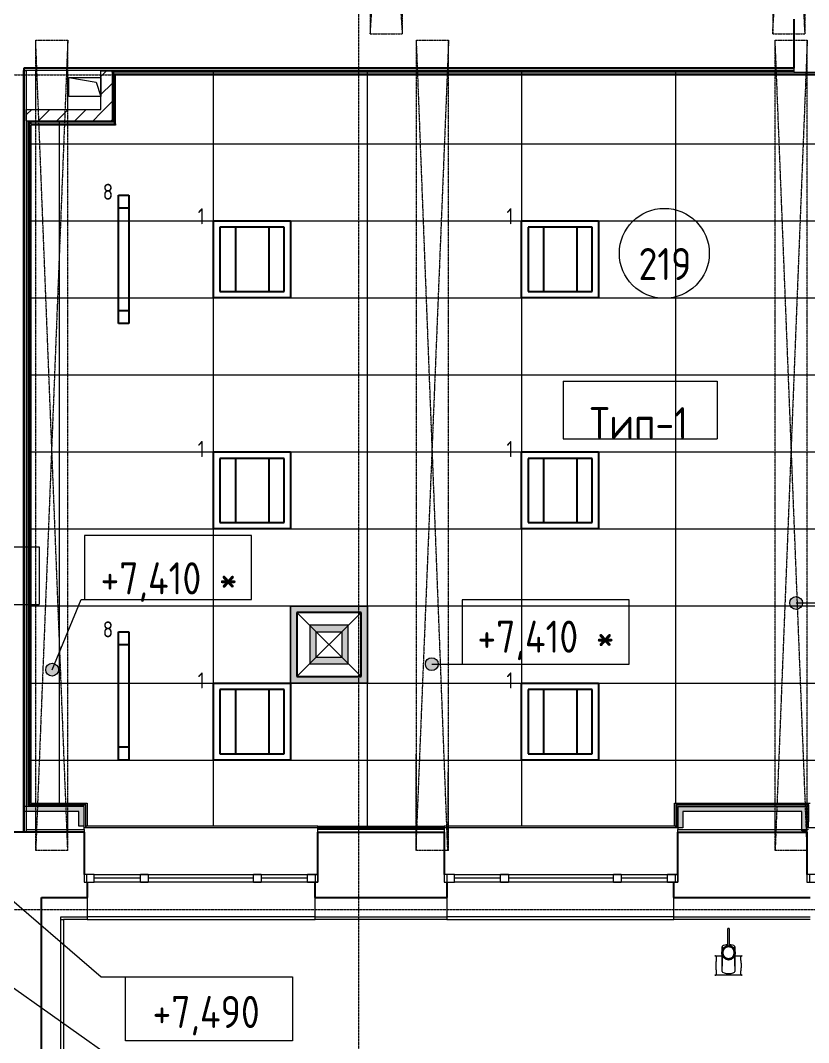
# Model space of a CAD drawing. Header units: millimetres. Extents: x -10474 to 67905, y -3824 to 44223.
# Drawn here: x 7514 to 13653, y 759 to 8719 of the extents above; entities that cross this region are included whole.
import ezdxf

# ---------------------------------------------------------------- set-up
doc = ezdxf.new("R2010")
doc.units = ezdxf.units.MM
for name, pattern in [('ADSK_Линия сетки', [25, 20, -2.5, 0, -2.5]), ('ADSK_Штрих_ш3 п1_5', [4.5, 3, -1.5]), ('ADSK_Штрихпунктирная 2 точки_ш15 п1_5 п1_5 п1_5', [19.5, 15, -1.5, 0, -1.5, 0, -1.5])]:
    doc.linetypes.add(name, pattern=pattern)
for name, color, linetype, lineweight in [('_ Окна', 7, 'Continuous', 9), ('Аннотация', 7, 'Continuous', 20), ('Каркас', 7, 'Continuous', 18), ('Марки', 7, 'Continuous', 20), ('Марки помещений', 7, 'Continuous', 20), ('Обобщенные модели', 7, 'Continuous', 18), ('Окна', 7, 'Continuous', 9), ('Оси', 7, 'Continuous', 9), ('Отметки', 7, 'Continuous', 9), ('Потолки штриховка', 7, 'Continuous', 9), ('Стены внутренние', 7, 'Continuous', 18), ('Стены наружные', 7, 'Continuous', 18), ('Стены несущие', 7, 'Continuous', 30), ('Стены отделка', 7, 'Continuous', 30), ('Стены штриховка', 7, 'Continuous', 9), ('Узлы', 7, 'Continuous', 18)]:
    doc.layers.add(name, color=color, linetype=linetype, lineweight=lineweight)
doc.layers.add('Линии', color=7, linetype='Continuous', lineweight=9, true_color=0x00a600)
doc.styles.add('GOST Common_1', font='GOST_Common.ttf', dxfattribs={"width": 0.9, "height": 250})
doc.styles.add('GOST Common_2', font='GOST_Common.ttf', dxfattribs={"width": 0.9, "height": 250})
doc.styles.add('GOST Common_4', font='GOST_Common.ttf', dxfattribs={"width": 0.9, "height": 125})
doc.styles.add('GOST Common_B', font='', dxfattribs={"width": 0.9, "height": 250})
doc.styles.get('GOST Common_B').set_extended_font_data('GOST Common', bold=True)
pattern_1 = [(45, (0, 0), (-70.7107, 70.7107), [])]

# ---------------------------------------------------------------- blocks, each defined once
blk = doc.blocks.new('GM_Отверстие прямоугольное _в плите_ - Отверстие-2577628-План потолков 2-го этажа')
at = {"layer": 'Обобщенные модели'}
for p, q in [((-75, -125), (-75, 125)), ((-75, 125), (75, 125)), ((-75, -125), (-37.5, 87.5)), ((-37.5, 87.5), (75, 125)), ((75, 125), (75, -125)), ((75, -125), (-75, -125))]:
    blk.add_line(p, q, dxfattribs=at)
blk = doc.blocks.new('окно трехпол с фрамугой - 1800 и 1820х2300_h___нов_ ок15-V13-План потолков 2-го этажа')
at = {"layer": '_ Окна', "lineweight": 18}
for p, q in [((-910, 75), (-910, 135)), ((-910, 135), (-830, 135)), ((-830, 135), (-830, 75)), ((-470, 75), (-470, 135)), ((-470, 135), (-410, 135)), ((-410, 135), (-410, 75)), ((410, 75), (410, 135)), ((410, 135), (470, 135)), ((470, 135), (470, 75)), ((830, 135), (830, 75)), ((910, 135), (830, 135)), ((910, 75), (910, 135)), ((-830, 75), (-910, 75)), ((-410, 75), (-470, 75)), ((470, 75), (410, 75)), ((830, 75), (910, 75))]:
    blk.add_line(p, q, dxfattribs=at)
at = {"layer": '_ Окна'}
for p, q in [((-890, 75), (-890, 135)), ((-830, 105), (-470, 105)), ((-410, 105), (410, 105)), ((470, 105), (830, 105)), ((890, 75), (890, 135))]:
    blk.add_line(p, q, dxfattribs=at)
at = {"layer": 'Окна'}
for p, q in [((-910, 135), (-910, 75)), ((-830, 135), (-910, 135)), ((-830, 135), (-470, 135)), ((-410, 135), (-470, 135)), ((-410, 135), (410, 135)), ((470, 135), (410, 135)), ((470, 135), (830, 135)), ((910, 135), (830, 135)), ((910, 75), (910, 135)), ((-910, 75), (-830, 75)), ((-470, 75), (-830, 75)), ((-470, 75), (-410, 75)), ((410, 75), (-410, 75)), ((410, 75), (470, 75)), ((830, 75), (470, 75)), ((830, 75), (910, 75))]:
    blk.add_line(p, q, dxfattribs=at)
blk = doc.blocks.new('окно трехпол с фрамугой - 1800 и 1820х2300_h___нов_ ок15-2116662-План потолков 2-го этажа')
at = {"layer": '_ Окна', "lineweight": 18}
for p, q in [((-910, 75), (-910, 135)), ((-910, 135), (-830, 135)), ((-830, 135), (-830, 75)), ((-470, 75), (-470, 135)), ((-470, 135), (-410, 135)), ((-410, 135), (-410, 75)), ((410, 75), (410, 135)), ((410, 135), (470, 135)), ((470, 135), (470, 75)), ((830, 135), (830, 75)), ((910, 135), (830, 135)), ((910, 75), (910, 135)), ((-830, 75), (-910, 75)), ((-410, 75), (-470, 75)), ((470, 75), (410, 75)), ((830, 75), (910, 75))]:
    blk.add_line(p, q, dxfattribs=at)
at = {"layer": '_ Окна'}
for p, q in [((-890, 75), (-890, 135)), ((-830, 105), (-470, 105)), ((-410, 105), (410, 105)), ((470, 105), (830, 105)), ((890, 75), (890, 135))]:
    blk.add_line(p, q, dxfattribs=at)
at = {"layer": 'Окна'}
for p, q in [((-910, 135), (-910, 75)), ((-830, 135), (-910, 135)), ((-830, 135), (-470, 135)), ((-410, 135), (-470, 135)), ((-410, 135), (410, 135)), ((470, 135), (410, 135)), ((470, 135), (830, 135)), ((910, 135), (830, 135)), ((910, 75), (910, 135)), ((-910, 75), (-830, 75)), ((-470, 75), (-830, 75)), ((-470, 75), (-410, 75)), ((410, 75), (-410, 75)), ((410, 75), (470, 75)), ((830, 75), (470, 75)), ((830, 75), (910, 75))]:
    blk.add_line(p, q, dxfattribs=at)
blk = doc.blocks.new('окно трехпол с фрамугой - 1800 и 1820х2300_h___нов_ ок15-V14-План потолков 2-го этажа')
at = {"layer": '_ Окна', "lineweight": 18}
for p, q in [((-910, 75), (-910, 135)), ((-910, 135), (-830, 135)), ((-830, 135), (-830, 75)), ((-470, 75), (-470, 135)), ((-470, 135), (-410, 135)), ((-410, 135), (-410, 75)), ((410, 75), (410, 135)), ((410, 135), (470, 135)), ((470, 135), (470, 75)), ((830, 135), (830, 75)), ((910, 135), (830, 135)), ((910, 75), (910, 135)), ((-830, 75), (-910, 75)), ((-410, 75), (-470, 75)), ((470, 75), (410, 75)), ((830, 75), (910, 75))]:
    blk.add_line(p, q, dxfattribs=at)
at = {"layer": '_ Окна'}
for p, q in [((-890, 75), (-890, 135)), ((-830, 105), (-470, 105)), ((-410, 105), (410, 105)), ((470, 105), (830, 105)), ((890, 75), (890, 135))]:
    blk.add_line(p, q, dxfattribs=at)
at = {"layer": 'Окна'}
for p, q in [((-910, 135), (-910, 75)), ((-830, 135), (-910, 135)), ((-830, 135), (-470, 135)), ((-410, 135), (-470, 135)), ((-410, 135), (410, 135)), ((470, 135), (410, 135)), ((470, 135), (830, 135)), ((910, 135), (830, 135)), ((910, 75), (910, 135)), ((-910, 75), (-830, 75)), ((-470, 75), (-830, 75)), ((-470, 75), (-410, 75)), ((410, 75), (-410, 75)), ((410, 75), (470, 75)), ((830, 75), (470, 75)), ((830, 75), (910, 75))]:
    blk.add_line(p, q, dxfattribs=at)
blk = doc.blocks.new('Водосток - Тип 1 _карниз больше 490мм_-V22-План потолков 2-го этажа')
at = {"layer": 'Обобщенные модели'}
for p, q in [((18.8, 335), (24.9, 335)), ((225.1, 335), (231.2, 335)), ((75, 184.9), (75, 306.2)), ((75, 263.6), (75, 306.2)), ((175, 306.2), (175, 184.4)), ((175, 306.2), (175, 263.6)), ((24.7, 185), (18.8, 185)), ((75, 173), (75, 183.5)), ((175, 177.5), (175, 173)), ((231.2, 185), (225.1, 185)), ((75, 113.8), (75, 147)), ((75, 113.8), (75, 147)), ((120, -30), (120, 109.1)), ((130, 109.1), (130, -30)), ((175, 147), (175, 113.8)), ((175, 147), (175, 113.8)), ((120, -30), (130, -30))]:
    blk.add_line(p, q, dxfattribs=at)
at = {"layer": 'Обобщенные модели', "flags": 128}
for points in [[(75, 263.6), (75, 258), (75, 252.4), (75, 246.9), (75, 241.5), (75, 236.2), (75, 231.1), (75, 226), (75, 221.1), (75, 216.4), (75, 211.8), (75, 207.3), (75, 203), (75, 198.9), (75, 194.9), (75, 191.2), (75, 187.6), (75, 184.3), (75, 181.1), (75, 178.1), (75, 175.4), (75, 173)], [(75, 183.8), (75, 188.9), (75, 194), (75, 198.9), (75, 203.6), (75, 208.2), (75, 212.7), (75, 217), (75, 221.1), (75, 225.1), (75, 228.8), (75, 232.4), (75, 235.7), (75, 238.9), (75, 241.9), (75, 244.6), (75, 247.2), (75, 249.5), (75, 251.6), (75, 253.4), (75, 255.1), (75, 256.5), (75, 257.7), (75, 258.6), (75, 259.3), (75, 259.8), (75, 260)], [(175, 173), (175, 174.3), (175, 177), (175, 179.8), (175, 182.9), (175, 186.2), (175, 189.7), (175, 193.4), (175, 197.2), (175, 201.3), (175, 205.5), (175, 209.9), (175, 214.4), (175, 219.1), (175, 224), (175, 229), (175, 234.1), (175, 239.3), (175, 244.6), (175, 250.1), (175, 255.6), (175, 261.3), (175, 263.6)], [(175, 259.9), (175, 259.5), (175, 258.9), (175, 258.1), (175, 257), (175, 255.7), (175, 254.2), (175, 252.4), (175, 250.4), (175, 248.2), (175, 245.7), (175, 243), (175, 240.2), (175, 237.1), (175, 233.8), (175, 230.3), (175, 226.6), (175, 222.8), (175, 218.7), (175, 214.5), (175, 210.1), (175, 205.6), (175, 200.9), (175, 196), (175, 191), (175, 185.9), (175, 184.1)], [(75, 173.1), (75, 178.5), (75, 183.5)], [(175, 177.5), (175, 175.4), (175, 173)]]:
    blk.add_lwpolyline(points, dxfattribs=at)
at = {"layer": 'Обобщенные модели'}
for start, end in [(90, 270), (270, 90)]:
    blk.add_arc((125, 160), 52, start, end, dxfattribs=at)
at = {"layer": 'Обобщенные модели', "lineweight": 40}
for start, end in [(90, 270), (270, 90)]:
    blk.add_arc((125, 160), 50, start, end, dxfattribs=at)
at = {"layer": 'Обобщенные модели'}
for centre, major_axis, start_param, end_param in [((125, 306.2), (-50, 0), 4.712389, 6.283185), ((125, 306.2), (-50, 0), 4.712389, 6.283185), ((125, 306.2), (-50, 0), 3.141593, 4.712389), ((125, 306.2), (-50, 0), 3.141593, 4.712389), ((125, 113.8), (50, 0), 2.395226, 4.614684), ((125, 113.8), (50, 0), 2.395226, 4.614684), ((125, 113.8), (50, 0), 4.80927, 7.029552), ((125, 113.8), (50, 0), 4.80927, 7.029552)]:
    blk.add_ellipse(centre, major_axis=major_axis, ratio=0.309017, start_param=start_param, end_param=end_param, dxfattribs=at)
for points, knots in [([(18.8, 185), (21.1, 185), (25.1, 185.7), (28.9, 188.6), (30.8, 192.1), (31.6, 194.9), (32, 197.4), (32.1, 199.4), (32.2, 201.5), (32.2, 203.8), (32.1, 206.2), (31.9, 208.7), (31.6, 211.4), (31.3, 214.1), (31, 217), (30.6, 219.9), (30.2, 222.9), (29.8, 226), (29.4, 229.2), (29, 232.4), (28.7, 235.7), (28.3, 240.2), (27.8, 245.9), (27.4, 255.3), (27.4, 264.8), (27.8, 274.1), (28.3, 279.8), (28.7, 284.3), (29, 287.6), (29.4, 290.8), (29.8, 294), (30.2, 297.1), (30.6, 300.1), (31, 303.1), (31.3, 305.9), (31.6, 308.6), (31.9, 311.3), (32.1, 313.8), (32.2, 316.2), (32.2, 318.5), (32.1, 320.6), (32, 322.7), (31.6, 325.1), (30.8, 327.9), (28.9, 331.5), (25.1, 334.3), (21.1, 335), (18.8, 335)], [-1, -1, -1, -1, -0.941176, -0.882353, -0.852941, -0.823529, -0.808824, -0.794118, -0.779412, -0.764706, -0.75, -0.735294, -0.720588, -0.705882, -0.691176, -0.676471, -0.661765, -0.647059, -0.632353, -0.617647, -0.602941, -0.588235, -0.558824, -0.529412, -0.470588, -0.441176, -0.411765, -0.397059, -0.382353, -0.367647, -0.352941, -0.338235, -0.323529, -0.308824, -0.294118, -0.279412, -0.264706, -0.25, -0.235294, -0.220588, -0.205882, -0.191176, -0.176471, -0.147059, -0.117647, -0.058824, 0, 0, 0, 0]), ([(18.8, 335), (22.1, 335), (28.9, 335), (39.4, 335), (48.4, 335), (56, 335), (60.8, 335), (64.9, 335), (67.9, 335), (71, 335), (74.3, 335), (77.6, 335), (81, 335), (83.9, 335), (86.4, 335), (88.2, 335), (90.2, 335), (92.8, 335), (96.1, 335), (99.6, 335), (102.5, 335), (104.8, 335), (107.1, 335), (110.3, 335), (116, 335), (121.3, 335), (125, 335)], [-1, -1, -1, -1, -0.875, -0.75, -0.625, -0.5625, -0.5, -0.46875, -0.4375, -0.40625, -0.375, -0.34375, -0.3125, -0.28125, -0.265625, -0.25, -0.234375, -0.21875, -0.1875, -0.15625, -0.140625, -0.125, -0.109375, -0.09375, -0.0625, 0, 0, 0, 0]), ([(125, 335), (128.7, 335), (134, 335), (139.7, 335), (142.9, 335), (145.2, 335), (147.5, 335), (150.4, 335), (153.9, 335), (157.2, 335), (159.8, 335), (161.8, 335), (163.6, 335), (166.1, 335), (169, 335), (172.4, 335), (175.7, 335), (179, 335), (182.1, 335), (185.1, 335), (189.2, 335), (194, 335), (201.6, 335), (210.6, 335), (221.1, 335), (227.9, 335), (231.2, 335)], [-1, -1, -1, -1, -0.9375, -0.90625, -0.890625, -0.875, -0.859375, -0.84375, -0.8125, -0.78125, -0.765625, -0.75, -0.734375, -0.71875, -0.6875, -0.65625, -0.625, -0.59375, -0.5625, -0.53125, -0.5, -0.4375, -0.375, -0.25, -0.125, 0, 0, 0, 0]), ([(231.2, 335), (228.9, 335), (224.9, 334.3), (221.1, 331.4), (219.2, 327.9), (218.4, 325.1), (218, 322.6), (217.9, 320.6), (217.8, 318.5), (217.8, 316.2), (217.9, 313.8), (218.1, 311.3), (218.4, 308.6), (218.7, 305.9), (219, 303), (219.4, 300.1), (219.8, 297.1), (220.2, 294), (220.6, 290.8), (221, 287.6), (221.3, 284.3), (221.7, 279.8), (222.2, 274.1), (222.6, 264.7), (222.6, 255.2), (222.2, 245.9), (221.7, 240.2), (221.3, 235.7), (221, 232.4), (220.6, 229.2), (220.2, 226), (219.8, 222.9), (219.4, 219.9), (219, 216.9), (218.7, 214.1), (218.4, 211.4), (218.1, 208.7), (217.9, 206.2), (217.8, 203.8), (217.8, 201.5), (217.9, 199.4), (218, 197.3), (218.4, 194.9), (219.2, 192.1), (221.1, 188.5), (224.9, 185.7), (228.9, 185), (231.2, 185)], [-1, -1, -1, -1, -0.941176, -0.882353, -0.852941, -0.823529, -0.808824, -0.794118, -0.779412, -0.764706, -0.75, -0.735294, -0.720588, -0.705882, -0.691176, -0.676471, -0.661765, -0.647059, -0.632353, -0.617647, -0.602941, -0.588235, -0.558824, -0.529412, -0.470588, -0.441176, -0.411765, -0.397059, -0.382353, -0.367647, -0.352941, -0.338235, -0.323529, -0.308824, -0.294118, -0.279412, -0.264706, -0.25, -0.235294, -0.220588, -0.205882, -0.191176, -0.176471, -0.147059, -0.117647, -0.058824, 0, 0, 0, 0]), ([(74.3, 185), (73.2, 185), (71, 185), (67.9, 185), (64.9, 185), (60.8, 185), (56, 185), (48.4, 185), (39.4, 185), (28.9, 185), (22.1, 185), (18.8, 185)], [-0.625, -0.625, -0.625, -0.625, -0.59375, -0.5625, -0.53125, -0.5, -0.4375, -0.375, -0.25, -0.125, 0, 0, 0, 0]), ([(231.2, 185), (227.9, 185), (221.1, 185), (210.6, 185), (201.6, 185), (194, 185), (189.2, 185), (185.1, 185), (182.1, 185), (179, 185), (176.8, 185), (175.7, 185)], [-1, -1, -1, -1, -0.875, -0.75, -0.625, -0.5625, -0.5, -0.46875, -0.4375, -0.40625, -0.375, -0.375, -0.375, -0.375])]:
    blk.add_open_spline(points, degree=3, knots=knots, dxfattribs=at)
blk = doc.blocks.new('ADSK_Марка_Помещение_ОдноЗначение - Номер-159740-План потолков 2-го этажа')
at = {"layer": 'Марки помещений'}
blk.add_circle((0, 0), 3.5, dxfattribs=at)
blk = doc.blocks.new('Высотные отметки - Рамка-12095-План потолков 2-го этажа')
at = {"layer": 'Аннотация'}
for p, q in [((-6.5, 0), (-6.5, 5)), ((-6.5, 5), (6.5, 5)), ((6.5, 5), (6.5, 0)), ((6.5, 0), (-6.5, 0))]:
    blk.add_line(p, q, dxfattribs=at)
blk = doc.blocks.new('ADSK_Марка_Потолок - ADSK_Марка и Смещение от уровня-155896-План потолков 2-го этажа')
at = {"layer": 'Марки'}
for p, q in [((-6, 4.5), (-6, 0)), ((-6, 4.5), (6, 4.5)), ((6, 4.5), (6, 0)), ((-6, 0), (6, 0))]:
    blk.add_line(p, q, dxfattribs=at)

msp = doc.modelspace()

# ---------------------------------------------------------------- hatches: boundary and pattern name
at = {"layer": 'Отметки'}
h = msp.add_hatch(color=256, dxfattribs=at)
edge = h.paths.add_edge_path()
edge.add_arc((13555.722, 4182.137), 50, 0, 360)
h = msp.add_hatch(color=256, dxfattribs=at)
edge = h.paths.add_edge_path()
edge.add_arc((10717.589, 3705.805), 50, 0, 360)
h = msp.add_hatch(color=256, dxfattribs=at)
edge = h.paths.add_edge_path()
edge.add_arc((7760.254, 3662.519), 50, 0, 360)
at = {"layer": 'Потолки штриховка', "lineweight": 18}
h = msp.add_hatch(dxfattribs=at)
h.set_pattern_fill('FP_18', color=256, style=0, pattern_type=2)
h.set_pattern_definition([(0, (11417.6, 5358.23), (0, -600), []), (270, (11417.6, 5358.2), (-1200, -7e-14), [])])
h.paths.add_polyline_path([(15926.198, 2430.232), (15926.198, 2433.232), (15923.198, 2433.232), (15923.198, 2430.232)])
h.paths.add_polyline_path([(15928.198, 2428.232), (15928.198, 2430.232), (15926.198, 2430.232)])
h.paths.add_polyline_path([(7572.598, 2610.232), (7570.598, 2608.232), (7572.598, 2608.232)])
h.paths.add_polyline_path([(13654.144, 2430.232), (15913.198, 2430.232), (15913.198, 2433.232), (13654.144, 2433.232), (13654.144, 2613.232), (12619.139, 2613.232), (12619.139, 2433.232), (8024.14, 2433.232), (8024.14, 2613.232), (7585.598, 2613.232), (7585.598, 7926), (7572.598, 7926), (7572.598, 2610.232), (8019.14, 2610.232), (8019.14, 2608.232), (8021.14, 2608.232), (8021.14, 2430.232), (12622.139, 2430.232), (12622.139, 2608.232), (12624.139, 2608.232), (12624.239, 2610.232), (13649.144, 2610.232), (13649.144, 2608.232), (13651.144, 2608.232), (13651.144, 2430.232)])
h.paths.add_polyline_path([(15618.885, 2443.232), (15913.198, 2443.232), (15913.198, 7660.642), (15036.198, 7660.642), (15036.198, 8292.642), (8253.598, 8292.642), (8253.598, 7903), (7595.598, 7903), (7595.598, 2623.232), (8034.14, 2623.232), (8034.14, 2443.232), (12609.139, 2443.232), (12609.139, 2623.232), (13664.144, 2623.232), (13664.144, 2443.232), (15569.114, 2443.232)])
h.paths.add_polyline_path([(15926.198, 2443.232), (15926.198, 7660.642), (15923.198, 7660.642), (15923.198, 2443.232)])
h.paths.add_polyline_path([(8243.598, 7913), (8243.598, 8302.642), (15036.198, 8302.642), (15036.198, 8315.642), (8240.598, 8315.142), (8240.598, 7926), (7595.598, 7926), (7595.598, 7913), (8240.598, 7913)])
h.paths.add_polyline_path([(7570.598, 7926), (7572.598, 7926), (7570.598, 7928)])
at = {"layer": 'Стены внутренние', "lineweight": 9, "true_color": 0x005b00}
h = msp.add_hatch(dxfattribs=at)
h.set_pattern_fill('FP_5', color=98, style=0, pattern_type=2)
h.set_pattern_definition(pattern_1)
h.paths.add_polyline_path([(8228.598, 7938), (8228.598, 8325), (8140.598, 8325), (8140.598, 7938)])
h = msp.add_hatch(dxfattribs=at)
h.set_pattern_fill('FP_5', color=98, style=0, pattern_type=2)
h.set_pattern_definition(pattern_1)
h.paths.add_polyline_path([(7632.313, 7938), (8140.598, 7938), (8140.598, 8026), (7560.598, 8026), (7560.598, 7938), (7619.036, 7938)])
at = {"layer": 'Стены внутренние'}
for points in [[(7882.313, 2558.232), (8009.14, 2558.232), (8009.14, 2598.232), (7560.598, 2598.232), (7560.598, 2558.232), (7678.134, 2558.232)], [(7980.403, 2443.232), (8009.14, 2443.232), (8009.14, 2558.232), (7969.14, 2558.232), (7969.14, 2443.232)], [(12674.139, 2430.232), (12674.139, 2598.232), (12634.139, 2598.232), (12634.139, 2430.232)], [(13599.144, 2558.232), (13639.144, 2558.232), (13639.144, 2598.232), (12674.139, 2598.232), (12674.139, 2558.232), (13400.911, 2558.232)], [(13639.144, 2408.232), (13639.144, 2558.232), (13599.144, 2558.232), (13599.144, 2418.232), (13638.144, 2418.232), (13638.144, 2408.232)]]:
    msp.add_hatch(color=256, dxfattribs=at).paths.add_polyline_path(points)
at = {"layer": 'Узлы', "true_color": 0x939393}
h = msp.add_hatch(color=252, dxfattribs=at)
h.paths.add_polyline_path([(9617.603, 3558.235), (10217.603, 3558.235), (10217.603, 4158.235), (9617.603, 4158.235), (9617.603, 3608.235)])
h.paths.add_polyline_path([(10167.603, 3608.235), (9667.603, 3608.235), (9667.603, 4108.235), (10167.603, 4108.235)])
h.paths.add_polyline_path([(10017.603, 3708.235), (10067.603, 3708.235), (10067.603, 4008.235), (9767.603, 4008.235), (9767.603, 3708.235), (9817.603, 3708.235)])
h.paths.add_polyline_path([(9817.603, 3758.235), (9817.603, 3958.235), (10017.603, 3958.235), (10017.603, 3758.235)])

# ---------------------------------------------------------------- linework, layer by layer
at = {"layer": 'Каркас', "color": 8, "linetype": 'ADSK_Штрих_ш3 п1_5', "lineweight": 9, "true_color": 0x808080}
for p, q in [((7632.313, 8026), (7632.313, 8327.642)), ((7882.313, 8026), (7882.313, 8327.642)), ((7632.313, 2418.232), (7632.313, 2558.232)), ((7882.313, 2418.232), (7882.313, 2558.232)), ((13392.313, 2418.232), (13392.313, 2558.232))]:
    msp.add_line(p, q, dxfattribs=at)
at = {"layer": 'Линии', "color": 7, "linetype": 'ADSK_Штрихпунктирная 2 точки_ш15 п1_5 п1_5 п1_5'}
for p, q in [((13373.248, 12945), (13623.248, 8615.209)), ((13373.248, 8615.209), (13623.248, 12945)), ((13373.248, 12945), (13373.248, 8615.209)), ((13623.248, 12945), (13623.248, 8615.209)), ((10238.239, 12228.264), (10488.115, 8615.209)), ((10238.239, 8615.209), (10488.239, 12228.264)), ((10238.239, 12228.264), (10238.239, 8615.209)), ((10488.239, 12228.264), (10488.239, 8615.209)), ((10238.239, 8615.209), (10488.239, 8615.209)), ((13373.248, 8615.209), (13623.248, 8615.209)), ((7882.313, 2253.428), (7632.313, 8565.209)), ((7632.313, 8565.209), (7882.313, 8565.209)), ((7882.313, 8565.209), (7632.313, 2253.428)), ((7632.313, 2253.428), (7632.313, 8565.209)), ((7882.313, 2253.428), (7882.313, 8565.209)), ((10848.556, 8565.209), (10592.313, 2253.428)), ((10842.313, 2253.428), (10598.556, 8565.209)), ((10598.556, 8565.209), (10848.556, 8565.209)), ((10598.556, 2253.428), (10598.556, 8565.209)), ((10848.556, 2253.428), (10848.556, 8565.209)), ((13642.313, 2253.428), (13392.313, 8565.209)), ((13392.313, 8565.209), (13642.313, 8565.209)), ((13642.313, 8565.209), (13392.313, 2253.428)), ((13392.313, 2253.428), (13392.313, 8565.209)), ((13642.313, 2253.428), (13642.313, 8565.209)), ((10592.313, 3003.428), (10592.313, 2253.428)), ((10842.313, 2863.428), (10842.313, 2253.428)), ((7882.313, 2253.428), (7632.313, 2253.428)), ((10848.556, 2253.428), (10598.556, 2253.428)), ((13642.313, 2253.428), (13392.313, 2253.428))]:
    msp.add_line(p, q, dxfattribs=at)
at = {"layer": 'Линии', "color": 5, "lineweight": 30, "true_color": 0x0000ff}
for p, q in [((8277.603, 7358.235), (8357.603, 7358.235)), ((8277.603, 6358.235), (8277.603, 7358.235)), ((8357.603, 7358.235), (8357.603, 6358.235)), ((8277.603, 7258.235), (8357.603, 7258.235)), ((9017.603, 7158.235), (9617.603, 7158.235)), ((9017.603, 6558.235), (9017.603, 7158.235)), ((9567.603, 7108.235), (9067.603, 7108.235)), ((9067.603, 7108.235), (9067.603, 6608.235)), ((9187.603, 7108.235), (9187.603, 6608.235)), ((9447.603, 7108.235), (9447.603, 6608.235)), ((9567.603, 6608.235), (9567.603, 7108.235)), ((9617.603, 7158.235), (9617.603, 6558.235)), ((11417.603, 7158.235), (12017.603, 7158.235)), ((11417.603, 6558.235), (11417.603, 7158.235)), ((11967.603, 7108.235), (11467.603, 7108.235)), ((11467.603, 7108.235), (11467.603, 6608.235)), ((11587.603, 7108.235), (11587.603, 6608.235)), ((11847.603, 7108.235), (11847.603, 6608.235)), ((11967.603, 6608.235), (11967.603, 7108.235)), ((12017.603, 7158.235), (12017.603, 6558.235)), ((9067.603, 6608.235), (9567.603, 6608.235)), ((11467.603, 6608.235), (11967.603, 6608.235)), ((9617.603, 6558.235), (9017.603, 6558.235)), ((12017.603, 6558.235), (11417.603, 6558.235)), ((8357.603, 6458.235), (8277.603, 6458.235)), ((8357.603, 6358.235), (8277.603, 6358.235)), ((11417.603, 5358.235), (12017.603, 5358.235)), ((11417.603, 4758.235), (11417.603, 5358.235)), ((12017.603, 5358.235), (12017.603, 4758.235)), ((11967.603, 5308.235), (11467.603, 5308.235)), ((11467.603, 5308.235), (11467.603, 4808.235)), ((11587.603, 5308.235), (11587.603, 4808.235)), ((11847.603, 5308.235), (11847.603, 4808.235)), ((11967.603, 4808.235), (11967.603, 5308.235)), ((11467.603, 4808.235), (11967.603, 4808.235)), ((12017.603, 4758.235), (11417.603, 4758.235)), ((10167.603, 4108.235), (9667.603, 4108.235)), ((9667.603, 4108.235), (9667.603, 3608.235)), ((10167.603, 3608.235), (10167.603, 4108.235)), ((8277.603, 3958.235), (8357.603, 3958.235)), ((8277.603, 2958.235), (8277.603, 3958.235)), ((8357.603, 3958.235), (8357.603, 2958.235)), ((8277.603, 3858.235), (8357.603, 3858.235)), ((9667.603, 3608.235), (10167.603, 3608.235)), ((9017.603, 3558.235), (9617.603, 3558.235)), ((9017.603, 2958.235), (9017.603, 3558.235)), ((9567.603, 3508.235), (9067.603, 3508.235)), ((9067.603, 3508.235), (9067.603, 3008.235)), ((9187.603, 3508.235), (9187.603, 3008.235)), ((9447.603, 3508.235), (9447.603, 3008.235)), ((9567.603, 3008.235), (9567.603, 3508.235)), ((9617.603, 3558.235), (9617.603, 2958.235)), ((11417.603, 3558.235), (12017.603, 3558.235)), ((11417.603, 2958.235), (11417.603, 3558.235)), ((11967.603, 3508.235), (11467.603, 3508.235)), ((11467.603, 3508.235), (11467.603, 3008.235)), ((11587.603, 3508.235), (11587.603, 3008.235)), ((11847.603, 3508.235), (11847.603, 3008.235)), ((11967.603, 3008.235), (11967.603, 3508.235)), ((12017.603, 3558.235), (12017.603, 2958.235)), ((8357.603, 3058.235), (8277.603, 3058.235)), ((8357.603, 2958.235), (8277.603, 2958.235)), ((9617.603, 2958.235), (9017.603, 2958.235)), ((9067.603, 3008.235), (9567.603, 3008.235)), ((12017.603, 2958.235), (11417.603, 2958.235)), ((11467.603, 3008.235), (11967.603, 3008.235))]:
    msp.add_line(p, q, dxfattribs=at)
at = {"layer": 'Линии', "color": 1, "lineweight": 30, "true_color": 0xff0000}
for p, q in [((9017.603, 5358.235), (9617.603, 5358.235)), ((9017.603, 4758.235), (9017.603, 5358.235)), ((9617.603, 5358.235), (9617.603, 4758.235)), ((9567.603, 5308.235), (9067.603, 5308.235)), ((9067.603, 5308.235), (9067.603, 4808.235)), ((9187.603, 5308.235), (9187.603, 4808.235)), ((9447.603, 5308.235), (9447.603, 4808.235)), ((9567.603, 4808.235), (9567.603, 5308.235)), ((9067.603, 4808.235), (9567.603, 4808.235)), ((9617.603, 4758.235), (9017.603, 4758.235))]:
    msp.add_line(p, q, dxfattribs=at)
at = {"layer": 'Линии', "color": 7, "lineweight": 18}
for p, q in [((9617.603, 4158.235), (10217.603, 4158.235)), ((9617.603, 3558.235), (9617.603, 4158.235)), ((10217.603, 4158.235), (10217.603, 3558.235)), ((9667.603, 4108.235), (10167.603, 3608.235)), ((10167.603, 4108.235), (9667.603, 3608.235)), ((10217.603, 3558.235), (9617.603, 3558.235))]:
    msp.add_line(p, q, dxfattribs=at)
at = {"layer": 'Линии', "color": 7}
for p, q in [((10217.603, 4158.235), (9617.603, 4158.235)), ((9617.603, 4158.235), (9617.603, 3558.235)), ((10217.603, 3558.235), (10217.603, 4158.235)), ((9667.603, 3608.235), (9667.603, 4108.235)), ((9667.603, 4108.235), (10167.603, 4108.235)), ((10167.603, 4108.235), (10167.603, 3608.235)), ((9767.603, 4008.235), (9767.603, 3708.235)), ((10067.603, 4008.235), (9767.603, 4008.235)), ((10067.603, 3708.235), (10067.603, 4008.235)), ((9817.603, 3958.235), (10017.603, 3958.235)), ((9817.603, 3758.235), (9817.603, 3958.235)), ((10017.603, 3958.235), (10017.603, 3758.235)), ((10017.603, 3758.235), (9817.603, 3758.235)), ((9767.603, 3708.235), (10067.603, 3708.235)), ((10167.603, 3608.235), (9667.603, 3608.235)), ((9617.603, 3558.235), (10217.603, 3558.235))]:
    msp.add_line(p, q, dxfattribs=at)
at = {"layer": 'Марки'}
msp.add_line((6667.973, 1742.677), (8566.688, 402.722), dxfattribs=at)
at = {"layer": 'Оси', "linetype": 'ADSK_Линия сетки'}
for p, q in [((10149.565, -3024.361), (10149.565, 21114.536)), ((-9674.401, 8295), (56004.853, 8295)), ((-9674.401, 1795), (50122.26, 1795))]:
    msp.add_line(p, q, dxfattribs=at)
at = {"layer": 'Отметки', "lineweight": 20}
for p, q in [((7760.254, 3662.519), (7987.31, 4208.006)), ((7987.31, 4208.006), (8662.595, 4208.006)), ((13555.722, 4182.137), (14135.053, 4182.137)), ((10717.589, 3705.805), (11215.381, 3705.805)), ((11215.381, 3705.805), (11604.957, 3705.805)), ((6415.47, 2755.347), (8141.611, 1271.472)), ((8141.611, 1271.472), (8981.969, 1271.472))]:
    msp.add_line(p, q, dxfattribs=at)
at = {"layer": 'Отметки'}
for centre in [(13555.722, 4182.137), (10717.589, 3705.805), (7760.254, 3662.519)]:
    msp.add_circle(centre, 50, dxfattribs=at)
at = {"layer": 'Стены внутренние'}
for p, q in [((8243.598, 8292.642), (8243.598, 7913)), ((8253.598, 7913), (8253.598, 8292.642)), ((8253.598, 7913), (8243.598, 7913)), ((8024.14, 2443.232), (8024.14, 2433.232)), ((8024.14, 2433.232), (9829.14, 2433.232)), ((9829.14, 2443.232), (8034.14, 2443.232)), ((12609.139, 2443.232), (10814.139, 2443.232)), ((10814.139, 2433.232), (12619.139, 2433.232)), ((12619.139, 2433.232), (12619.139, 2443.232)), ((13651.144, 2418.232), (13639.144, 2418.232))]:
    msp.add_line(p, q, dxfattribs=at)
at = {"layer": 'Стены наружные'}
for p, q in [((8228.598, 8315.642), (8228.598, 7926)), ((8240.598, 7926), (8240.598, 8315.642)), ((13538.198, 8315.642), (15058.198, 8315.642)), ((8240.598, 7926), (8228.598, 7926)), ((13651.144, 2430.232), (13651.144, 2478.232)), ((8009.14, 2418.232), (8009.14, 2430.232)), ((9829.14, 2430.232), (8021.14, 2430.232)), ((12622.139, 2430.232), (10814.139, 2430.232)), ((12634.139, 2430.232), (12634.139, 2418.232)), ((15459.144, 2430.232), (13651.144, 2430.232)), ((9809.14, 1738.232), (8034.14, 1738.232)), ((8034.14, 1718.232), (9809.14, 1718.232)), ((12604.139, 1738.232), (10834.139, 1738.232)), ((10834.139, 1718.232), (12604.139, 1718.232)), ((10879.01, 1718.232), (10879.01, 1717.232)), ((10879.01, 1717.232), (12603.139, 1717.232)), ((12603.139, 1718.232), (12603.139, 1717.232))]:
    msp.add_line(p, q, dxfattribs=at)
at = {"layer": 'Стены несущие'}
for p, q in [((13538.198, 8727.642), (13538.198, 8347.642)), ((13538.198, 8347.642), (7540.598, 8347.642)), ((7540.598, 8347.642), (7540.598, 2398.232)), ((7540.598, 2398.232), (7540.598, 8327.686)), ((8009.14, 2398.232), (7168.134, 2398.232)), ((8009.14, 2398.232), (8009.14, 2068.232)), ((9829.14, 2068.232), (9829.14, 2398.232)), ((9829.14, 2398.232), (10814.139, 2398.232)), ((10814.139, 2398.232), (10814.139, 2068.232)), ((12634.139, 2068.232), (12634.139, 2398.232)), ((12634.139, 2398.232), (13639.144, 2398.232)), ((13639.144, 2398.232), (13639.144, 2068.232)), ((8034.14, 2008.232), (8034.14, 1888.232)), ((9809.14, 1888.232), (9809.14, 2008.232)), ((10834.139, 2008.232), (10834.139, 1888.232)), ((12604.139, 1888.232), (12604.139, 2008.232)), ((7678.134, 1888.232), (8034.14, 1888.232)), ((7678.134, 11.098), (7678.134, 1888.232)), ((9809.14, 1888.232), (10834.139, 1888.232)), ((12604.139, 1888.232), (13664.144, 1888.232))]:
    msp.add_line(p, q, dxfattribs=at)
at = {"layer": 'Стены отделка', "lineweight": 9}
for p, q in [((7540.598, 8327.686), (7560.598, 8327.686)), ((8228.598, 8327.642), (7540.598, 8327.642)), ((7560.598, 2398.232), (7560.598, 8327.686)), ((8140.598, 8026), (8140.598, 8325)), ((8140.598, 8325), (8228.598, 8325)), ((8228.598, 8315.642), (8228.598, 8327.642)), ((13538.198, 8315.642), (8228.598, 8315.642)), ((8243.598, 8302.642), (15923.198, 8302.642)), ((8243.598, 8292.642), (8243.598, 8302.642)), ((15913.198, 8292.642), (8243.598, 8292.642)), ((13538.198, 8347.642), (13538.198, 8315.642)), ((7558.598, 8026), (8140.598, 8026)), ((7558.598, 7938), (7558.598, 8026)), ((7558.598, 7938), (8228.598, 7938)), ((7585.598, 7926), (7572.598, 7926)), ((7572.598, 7926), (7572.598, 2610.232)), ((7585.598, 2613.232), (7585.598, 7926)), ((8228.598, 7926), (7595.598, 7926)), ((7595.598, 7926), (7595.598, 7913)), ((7595.598, 7913), (8243.598, 7913)), ((7595.598, 7903), (7595.598, 2623.232)), ((8253.598, 7903), (7595.598, 7903)), ((8253.598, 7913), (8253.598, 7903)), ((8009.14, 2598.232), (7540.598, 2598.232)), ((7969.14, 2558.232), (7540.598, 2558.232)), ((7572.598, 2610.232), (8019.14, 2610.232)), ((8024.14, 2613.232), (7585.598, 2613.232)), ((7595.598, 2623.232), (8034.14, 2623.232)), ((7969.14, 2443.232), (7969.14, 2558.232)), ((8009.14, 2430.232), (8009.14, 2598.232)), ((8021.14, 2608.232), (8021.14, 2430.232)), ((8024.14, 2443.232), (8024.14, 2613.232)), ((8034.14, 2623.232), (8034.14, 2443.232)), ((12609.139, 2623.232), (13664.144, 2623.232)), ((12609.139, 2443.232), (12609.139, 2623.232)), ((13654.144, 2613.232), (12619.139, 2613.232)), ((12619.139, 2613.232), (12619.139, 2443.232)), ((12622.139, 2430.232), (12622.139, 2610.232)), ((12624.139, 2610.232), (13649.144, 2610.232)), ((12634.139, 2598.232), (13639.144, 2598.232)), ((12634.139, 2598.232), (12634.139, 2430.232)), ((13599.144, 2558.232), (12674.139, 2558.232)), ((12674.139, 2558.232), (12674.139, 2430.232)), ((13599.144, 2408.232), (13599.144, 2558.232)), ((13639.144, 2398.232), (13639.144, 2598.232)), ((13651.144, 2608.232), (13651.144, 2478.232)), ((13651.144, 2478.232), (13639.144, 2478.232)), ((7560.598, 2418.232), (8008.14, 2418.232)), ((8009.14, 2443.232), (7969.14, 2443.232)), ((8008.14, 2418.232), (8009.14, 2418.232)), ((8009.14, 2398.232), (8008.14, 2398.232)), ((8021.14, 2430.232), (8009.14, 2430.232)), ((8009.14, 2418.232), (8009.14, 2398.232)), ((8034.14, 2443.232), (8024.14, 2443.232)), ((9829.14, 2433.232), (9829.14, 2443.232)), ((9829.14, 2443.232), (10814.139, 2443.232)), ((10814.139, 2433.232), (9829.14, 2433.232)), ((9829.14, 2398.232), (9829.14, 2430.232)), ((9829.14, 2430.232), (10814.139, 2430.232)), ((10814.139, 2418.232), (10813.139, 2418.232)), ((10814.139, 2443.232), (10814.139, 2433.232)), ((10814.139, 2430.232), (10814.139, 2398.232)), ((12619.139, 2443.232), (12609.139, 2443.232)), ((12674.139, 2430.232), (12622.139, 2430.232)), ((12634.139, 2398.232), (12634.139, 2418.232)), ((12634.139, 2418.232), (13639.144, 2418.232)), ((13639.144, 2408.232), (13599.144, 2408.232)), ((8034.14, 1888.232), (8034.14, 1718.232)), ((9809.14, 1718.232), (9809.14, 1888.232)), ((10834.139, 1888.232), (10834.139, 1718.232)), ((12604.139, 1718.232), (12604.139, 1888.232)), ((7828.134, 1738.232), (8034.14, 1738.232)), ((7828.134, -138.902), (7828.134, 1738.232)), ((8034.14, 1718.232), (7848.134, 1718.232)), ((7848.134, 1718.232), (7848.134, -158.902)), ((9809.14, 1738.232), (10834.139, 1738.232)), ((10834.139, 1718.232), (9809.14, 1718.232)), ((12604.139, 1738.232), (13664.144, 1738.232)), ((13664.144, 1718.232), (12604.139, 1718.232))]:
    msp.add_line(p, q, dxfattribs=at)
at = {"layer": 'Стены штриховка'}
for p, q in [((13538.198, 8327.642), (8228.598, 8327.642)), ((13538.198, 8317.642), (8228.598, 8317.642)), ((7585.598, 7928), (7570.598, 7928)), ((7570.598, 7928), (7570.598, 2608.232)), ((7585.598, 7938), (7585.598, 7926)), ((7595.598, 7938), (7595.598, 7926)), ((8228.598, 7928), (7595.598, 7928)), ((8021.14, 2608.232), (7570.598, 2608.232)), ((8019.14, 2610.232), (8019.14, 2430.232)), ((8019.14, 2610.232), (8021.14, 2610.232)), ((8021.14, 2610.232), (8021.14, 2608.232)), ((12622.139, 2610.232), (12624.139, 2610.232)), ((13651.144, 2608.232), (12622.139, 2608.232)), ((12624.139, 2610.232), (12624.139, 2430.232)), ((13649.144, 2610.232), (13649.144, 2478.232)), ((13649.144, 2610.232), (13651.144, 2610.232)), ((13651.144, 2610.232), (13651.144, 2608.232)), ((9829.14, 2428.232), (10814.139, 2428.232)), ((10813.139, 2418.232), (9829.14, 2418.232)), ((7828.134, 1718.232), (7848.134, 1718.232))]:
    msp.add_line(p, q, dxfattribs=at)

# ---------------------------------------------------------------- block references
at = {"layer": 'Марки', "xscale": 99.99999999999993, "yscale": 99.99999999999993, "zscale": 99.99999999999993}
for p in [(12341.434, 5460.001), (7060.255, 4169.903)]:
    msp.add_blockref('ADSK_Марка_Потолок - ADSK_Марка и Смещение от уровня-155896-План потолков 2-го этажа', p, dxfattribs=at)
at = {"layer": 'Марки помещений', "xscale": 99.99999999999993, "yscale": 99.99999999999993, "zscale": 99.99999999999993}
msp.add_blockref('ADSK_Марка_Помещение_ОдноЗначение - Номер-159740-План потолков 2-го этажа', (12529.129, 6904.95), dxfattribs=at)
at = {"layer": 'Обобщенные модели'}
for name, p, rotation in [('GM_Отверстие прямоугольное _в плите_ - Отверстие-2577628-План потолков 2-го этажа', (8015, 8200.201), 269.9999999999997), ('Водосток - Тип 1 _карниз больше 490мм_-V22-План потолков 2-го этажа', (13154.561, 1618.232), 180)]:
    msp.add_blockref(name, p, dxfattribs=dict(at, rotation=rotation))
at = {"layer": 'Окна', "rotation": 180}
for name, p in [('окно трехпол с фрамугой - 1800 и 1820х2300_h___нов_ ок15-V14-План потолков 2-го этажа', (8919.14, 2143.232)), ('окно трехпол с фрамугой - 1800 и 1820х2300_h___нов_ ок15-2116662-План потолков 2-го этажа', (11724.139, 2143.232)), ('окно трехпол с фрамугой - 1800 и 1820х2300_h___нов_ ок15-V13-План потолков 2-го этажа', (14549.144, 2143.232))]:
    msp.add_blockref(name, p, dxfattribs=at)
at = {"layer": 'Отметки', "lineweight": 20, "extrusion": (0, 0, -1), "xscale": 99.99999999999993, "yscale": 99.99999999999993, "zscale": 99.99999999999993}
for p in [(-8662.595, 4208.006), (-11604.957, 3705.805)]:
    msp.add_blockref('Высотные отметки - Рамка-12095-План потолков 2-го этажа', p, dxfattribs=at)
at = {"layer": 'Отметки', "lineweight": 20, "xscale": 99.99999999999993, "yscale": 99.99999999999993, "zscale": 99.99999999999993, "rotation": 180}
msp.add_blockref('Высотные отметки - Рамка-12095-План потолков 2-го этажа', (8981.969, 1271.472), dxfattribs=at)

# ---------------------------------------------------------------- texts
at = {"layer": 'Аннотация', "lineweight": 9, "char_height": 125, "width": 175.5, "attachment_point": 5, "line_spacing_factor": 1.022766, "style": 'GOST Common_4'}
for s, insert in [('\\pt180,360,540,720,900,1080,1260,1440,1620,1800,1980,2160,2340,2520,2700,2880,3060,3240,3420,3600,3780,3960,4140,4320,4500,4680,4860,5040,5220,5400,5580,5760;8 ', (8195.263, 7384.272)), ('\\pt180,360,540,720,900,1080,1260,1440,1620,1800,1980,2160,2340,2520,2700,2880,3060,3240,3420,3600,3780,3960,4140,4320,4500,4680,4860,5040,5220,5400,5580,5760;1 ', (8921.476, 7193.63)), ('\\pt180,360,540,720,900,1080,1260,1440,1620,1800,1980,2160,2340,2520,2700,2880,3060,3240,3420,3600,3780,3960,4140,4320,4500,4680,4860,5040,5220,5400,5580,5760;1 ', (11326.753, 7193.63)), ('\\pt180,360,540,720,900,1080,1260,1440,1620,1800,1980,2160,2340,2520,2700,2880,3060,3240,3420,3600,3780,3960,4140,4320,4500,4680,4860,5040,5220,5400,5580,5760;1 ', (8921.476, 5380.732)), ('\\pt180,360,540,720,900,1080,1260,1440,1620,1800,1980,2160,2340,2520,2700,2880,3060,3240,3420,3600,3780,3960,4140,4320,4500,4680,4860,5040,5220,5400,5580,5760;1 ', (11326.753, 5380.732)), ('\\pt180,360,540,720,900,1080,1260,1440,1620,1800,1980,2160,2340,2520,2700,2880,3060,3240,3420,3600,3780,3960,4140,4320,4500,4680,4860,5040,5220,5400,5580,5760;8 ', (8195.263, 3976.562)), ('\\pt180,360,540,720,900,1080,1260,1440,1620,1800,1980,2160,2340,2520,2700,2880,3060,3240,3420,3600,3780,3960,4140,4320,4500,4680,4860,5040,5220,5400,5580,5760;1 ', (8921.476, 3578.595)), ('\\pt180,360,540,720,900,1080,1260,1440,1620,1800,1980,2160,2340,2520,2700,2880,3060,3240,3420,3600,3780,3960,4140,4320,4500,4680,4860,5040,5220,5400,5580,5760;1 ', (11326.753, 3578.595))]:
    msp.add_mtext(s, dxfattribs=dict(at, insert=insert))
at = {"layer": 'Марки', "lineweight": 9, "insert": (12330.803, 5582.157), "char_height": 250, "width": 792, "attachment_point": 5, "line_spacing_factor": 1.022766, "style": 'GOST Common_B'}
msp.add_mtext('\\pt1143,2286,3429,4572,5715,6858,8001,9144,10287,11430,12573,13716,14859,16002,17145,18288,19431,20574,21717,22860,24003,25146,26289,27432,28575,29718,30861,32004,33147,34290,35433,36576;Тип-1', dxfattribs=at)
at = {"layer": 'Марки помещений', "lineweight": 9, "insert": (12534.071, 6821.368), "char_height": 250, "width": 441, "attachment_point": 5, "line_spacing_factor": 1.022766, "style": 'GOST Common_1'}
msp.add_mtext('\\pt450,900,1350,1800,2250,2700,3150,3600,4050,4500,4950,5400,5850,6300,6750,7200,7650,8100,8550,9000,9450,9900,10350,10800,11250,11700,12150,12600,13050,13500,13950,14400;219', dxfattribs=at)
at = {"layer": 'Отметки', "lineweight": 20, "char_height": 250, "attachment_point": 1, "line_spacing_factor": 1.022761, "style": 'GOST Common_2'}
for s, insert, width in [('+7,410 *', (8137.158, 4498.946), 1282.25687), ('+7,410 *', (11073.189, 4044.624), 1282.25687), ('+7,490', (8541.979, 1122.028), 1055.97624)]:
    msp.add_mtext(s, dxfattribs=dict(at, insert=insert, width=width))

doc.saveas('drawing.dxf')
